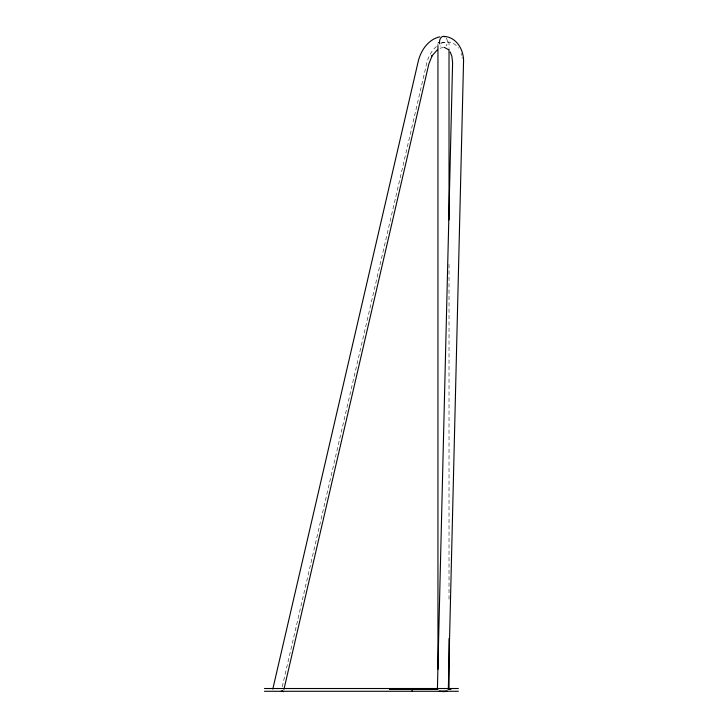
<?xml version="1.0" encoding="UTF-8"?>
<svg xmlns="http://www.w3.org/2000/svg" width="728" height="728" viewBox="0 0 728 728"><rect width="100%" height="100%" fill="white"/><g stroke="black" fill="none" stroke-linecap="round" stroke-linejoin="round"><path stroke-width="0.55" stroke-dasharray="3.64 2.73" d="M282.246 686.75L426.89 62.499A25.662 17.863 -75.6 0 1 436.964 46.001M439.967 48.239L443.452 47.475A5.533 3.913 90 0 1 440.677 45.855M441.441 42.588L449.021 42.588L449.021 48.276M449.021 264.337L449.021 600.955M437.947 43.725L437.947 46.001M446.219 38.02A5.533 3.913 90 0 1 446.219 45.855M441.031 43.425A25.662 17.863 -75.6 0 1 458.458 48.103M461.088 53.335A25.662 17.863 -75.6 0 1 461.679 55.346M462.107 57.312A25.662 17.863 -75.6 0 1 462.262 58.322"/><path stroke-width="1.09" d="M437.41 689.28L452.598 62.79L451.906 56.356L450.177 51.934M448.33 689.134L463.527 62.353C464.273 50.423 456.574 36.6 443.452 36.4M272.791 689.088L418.263 61.225C420.911 50.35 428.264 39.458 439.73 36.837M283.938 689.38L428.847 63.928L432.268 55.41L431.941 55.956L437.41 49.777M447.338 691.181L439.612 691.282M438.338 42.588L439.576 42.588M264.464 688.515L458.367 688.515M389.562 688.515L389.562 688.979L438.165 688.979M447.747 688.979L451.005 688.979L451.005 688.515M264.464 691.282L458.367 691.282M281.226 691.172L283.501 691.582L281.609 691.254M282.209 691.209L283.447 691.555L282.51 691.282M444.308 47.365L448.557 49.677M450.823 688.515L450.823 688.979M450.668 688.515L450.668 688.979M450.359 688.515L450.359 688.979M449.859 688.515L449.859 688.979M449.513 688.515L449.513 688.979M449.158 688.515L449.158 688.979M449.021 49.413L449.021 219.993M449.021 638.474L449.021 688.515M437.947 46.001L437.947 669.178M437.692 688.515L437.692 688.979M437.31 688.515L437.246 688.979M437.164 688.515L437.137 688.979M436.946 688.515L436.973 688.979M436.755 688.515L436.791 688.979M436.727 688.515L436.636 688.979M436.063 688.515L436.063 688.979M435.89 688.515L435.981 688.979M435.799 688.515L435.826 688.979M435.581 688.515L435.581 688.979M435.426 688.979L435.426 688.515L435.308 688.979M435.126 688.515L435.126 688.979M434.916 688.515L434.907 688.979M434.743 688.515L434.689 688.979M434.407 688.515L434.407 688.979M434.07 688.515L434.07 688.979M434.015 688.515L433.952 688.979M433.788 688.515L433.788 688.979M433.57 688.515L433.57 688.979M433.515 688.515L433.433 688.979M433.26 688.515L433.26 688.979M433.042 688.515L433.014 688.979M432.878 688.979L432.851 688.515L432.796 688.979M432.578 688.515L432.505 688.979M432.323 688.515L432.204 688.979M432.068 688.515L432.068 688.979L431.922 688.515M431.822 688.515L431.813 688.979M431.713 688.979L431.622 688.515L431.558 688.979M431.367 688.515L431.367 688.979M431.222 688.515L431.176 688.979M430.694 688.515L430.803 688.979M430.557 688.515L430.557 688.979M430.385 688.515L430.466 688.979M430.357 688.515L430.357 688.979M430.084 688.515L430.157 688.979M429.82 688.515L429.82 688.979M429.465 688.515L429.511 688.979M429.374 688.515L429.374 688.979M429.065 688.515L429.065 688.979M428.919 688.515L428.901 688.979M428.665 688.515L428.665 688.979M428.546 688.515L428.546 688.979M428.355 688.515L428.355 688.979M428.21 688.515L428.21 688.979M428.1 688.515L427.955 688.979M427.682 688.515L427.682 688.979M427.6 688.515L427.6 688.979M427.254 688.515L427.254 688.979L427.163 688.515M426.999 688.515L426.999 688.979M426.617 688.515L426.672 688.979M426.535 688.515L426.535 688.979M426.426 688.515L426.426 688.979M426.226 688.515L426.226 688.979M426.017 688.515L426.089 688.979M425.789 688.515L425.744 688.979M425.58 688.515L425.58 688.979M425.261 688.515L425.261 688.979M425.088 688.515L425.161 688.979M424.752 688.515L424.724 688.979M424.479 688.515L424.479 688.979M424.406 688.515L424.379 688.979M424.215 688.515L424.215 688.979M424.033 688.515L424.033 688.979M423.869 688.515L423.869 688.979M423.669 688.515L423.669 688.979M423.459 688.515L423.459 688.979M423.323 688.515L423.323 688.979M422.85 688.515L422.85 688.979M422.568 688.515L422.595 688.979M422.413 688.515L422.413 688.979M422.295 688.515L422.295 688.979M421.849 688.515L421.849 688.979M421.721 688.515L421.721 688.979M421.376 688.515L421.312 688.979M421.166 688.515L421.203 688.979M421.121 688.515L421.048 688.979M420.911 688.515L420.966 688.979M420.602 688.515L420.602 688.979M420.393 688.515L420.393 688.979M420.356 688.515L420.265 688.979M420.202 688.515L420.202 688.979M419.938 688.515L419.938 688.979M419.747 688.515L419.747 688.979M419.483 688.515L419.483 688.979M419.337 688.515L419.337 688.979M418.946 688.515L418.946 688.979M418.609 688.515L418.609 688.979M418.509 688.515L418.509 688.979M418.291 688.515L418.291 688.979M418.191 688.515L418.191 688.979M418.009 688.515L417.99 688.979M417.781 688.515L417.781 688.979M417.59 688.515L417.626 688.979M417.417 688.515L417.417 688.979M417.253 688.515L417.253 688.979M416.671 688.515L416.653 688.979M416.525 688.515L416.471 688.979L416.407 688.515M416.198 688.515L416.198 688.979M416.052 688.515L415.97 688.979M415.906 688.515L415.897 688.979M415.588 688.515L415.597 688.979M415.069 688.515L415.06 688.979M414.796 688.515L414.787 688.979M414.733 688.515L414.66 688.979M414.096 688.515L413.995 688.979M413.704 688.515L413.704 688.979M413.586 688.515L413.586 688.979M413.395 688.515L413.413 688.979M413.267 688.979L413.267 688.515L413.158 688.979M412.139 688.515L412.139 691.282M411.675 688.515L411.675 688.979M411.475 688.515L411.447 688.979M411.238 688.515L411.165 688.979M410.956 688.515L410.874 688.979M410.774 688.515L410.692 688.979M410.365 688.515L410.428 688.979M410.246 688.515L410.246 688.979M409.964 688.515L410.037 688.979M409.846 688.515L409.846 688.979M409.746 688.515L409.673 688.979M409.464 688.515L409.445 688.979M409.354 688.515L409.354 688.979M408.954 688.515L408.918 688.979M408.626 688.515L408.572 688.979M408.089 688.515L408.217 688.979M408.035 688.515L407.971 688.979M407.826 688.515L407.835 688.979M407.625 688.515L407.644 688.979M407.498 688.979L407.498 688.515L407.352 688.979M407.243 688.515L407.243 688.979M407.098 688.515L407.161 688.979M406.943 688.515L406.988 688.979M406.797 688.515L406.797 688.979M406.697 688.515L406.688 688.979M406.415 688.515L406.488 688.979M406.324 688.515L406.324 688.979M406.224 688.515L406.224 688.979M405.815 688.515L405.951 688.979M405.751 688.979L405.651 688.515L405.605 688.979M405.387 688.515L405.387 688.979M405.287 688.515L405.287 688.979M405.05 688.515L405.068 688.979M404.95 688.515L404.996 688.979M403.904 688.515L403.904 688.979M403.831 688.515L403.831 688.979M403.458 688.515L403.458 688.979M403.303 688.515L403.303 688.979M403.039 688.515L403.039 688.979M402.848 688.515L402.848 688.979M402.684 688.515L402.748 688.979M402.266 688.515L402.302 688.979M402.156 688.515L402.074 688.979M401.965 688.515L401.965 688.979M401.829 688.515L401.829 688.979M401.565 688.515L401.565 688.979M401.465 688.515L401.465 688.979L401.337 688.515M401.183 688.515L401.183 688.979M401.037 688.515L401.037 688.979M400.937 688.515L400.937 688.979M400.782 688.515L400.782 688.979M400.573 688.515L400.591 688.979M400.318 688.515L400.318 688.979M399.909 688.515L399.909 688.979M399.827 688.515L399.827 688.979M399.417 688.515L399.344 688.979M399.181 688.515L399.171 688.979M399.062 688.515L399.062 688.979M398.416 688.515L398.416 688.979M397.606 688.515L397.606 688.979M396.924 688.515L396.924 688.979M396.642 688.515L396.642 688.979M396.405 688.515L396.405 688.979L396.314 688.515M395.513 688.515L395.522 688.979M395.277 688.515L395.277 688.979M395.158 688.515L395.158 688.979M394.976 688.515L394.976 688.979M394.876 688.515L394.74 688.979M394.376 688.515L394.421 688.979M394.267 688.515L394.248 688.979M394.13 688.515L394.103 688.979M393.848 688.515L393.848 688.979M393.493 688.515L393.384 688.979M393.22 688.515L393.22 688.979M393.02 688.515L393.02 688.979M392.801 688.515L392.801 688.979M392.61 688.515L392.61 688.979M392.319 688.515L392.319 688.979M392.092 688.515L392.092 688.979M391.983 688.515L391.983 688.979M391.737 688.515L391.737 688.979M391.409 688.515L391.528 688.979M390.863 688.515L390.863 688.979M390.618 688.515L390.618 688.979M390.153 688.515L390.053 688.979L389.999 688.515M389.844 688.515L389.844 688.979M389.717 688.515L389.598 688.979M447.028 691.263A5.533 1.256 1.4 0 1 439.221 691.2M439.812 43.971A5.533 3.913 90 0 1 440.677 38.02A5.533 3.913 90 0 1 444.89 36.791M437.51 688.979L437.51 688.515L437.446 688.979M416.907 688.979L416.907 688.515L416.862 688.979M409.154 688.979L409.154 688.515L409.109 688.979M404.777 688.979L404.777 688.515L404.686 688.979M395.986 688.979L395.986 688.515L395.914 688.979"/></g></svg>
